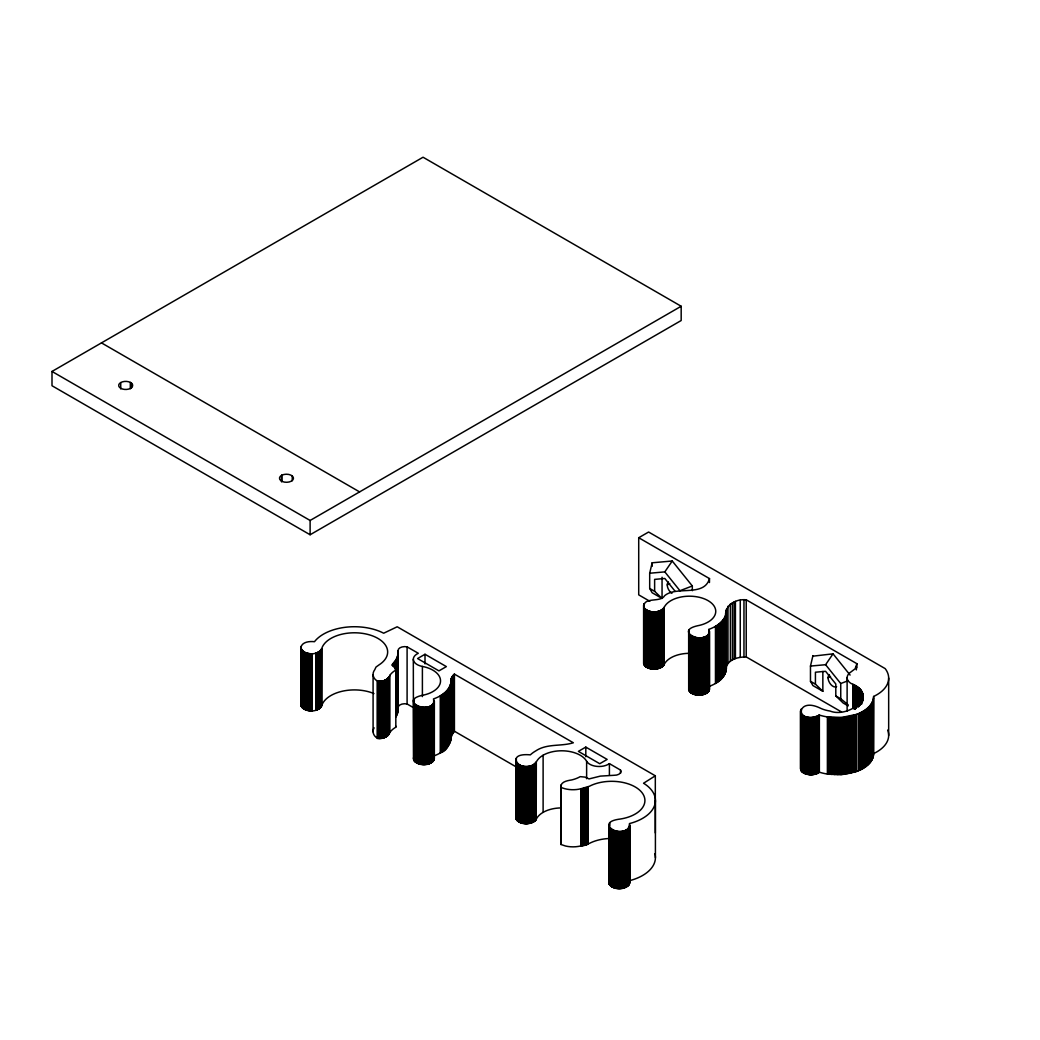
<?xml version="1.0" encoding="UTF-8"?>
<svg xmlns="http://www.w3.org/2000/svg" width="1040" height="1040" viewBox="0 0 1040 1040"><rect width="100%" height="100%" fill="white"/><g stroke="black" fill="none" stroke-linecap="round" stroke-linejoin="round"><path stroke-width="1.5" d="M52 371.449L52 385.736L310.115 534.755L681.174 320.528L681.174 306.254L423.046 157.222L52 371.449L310.115 520.468L681.174 306.254M310.115 534.755L310.115 520.468M434.694 755.612A36.738 21.203 0 0 0 440.258 752.973C450.918 749.632 448.695 737.88 454.415 731.237L454.415 674.115L573.339 742.768C561.054 746.642 547.014 743.301 535.691 750.945A36.738 21.203 0 0 0 530.348 754.858C500.773 752.141 524.329 777.946 536.718 761.254A26.234 15.145 0 0 1 561.665 750.789A26.234 15.145 0 0 1 586.625 761.254A13.13 7.579 0 0 0 596.791 766.376A13.13 7.579 0 0 0 609.401 763.62L620.542 770.094L620.542 773.266M585.806 756.743L585.806 747.097L578.383 751.374L599.742 763.711L607.165 759.421L585.806 747.097M692.315 590.707L692.315 585.975L672.243 561.002L652.158 562.796L652.158 566.332M662.051 577.226L662.051 597.025M638.716 537.732L648.609 532.025L885.144 668.59A40.833 23.569 0 0 1 873.639 696.449C873.444 704.912 865.631 710.645 858.494 713.609A25.012 14.443 0 0 1 856.57 714.363L841.685 717.457L827.385 716.924A36.738 21.203 0 0 1 819.364 715.065C795.496 726.388 795.093 696.722 819.338 707.694A26.234 15.145 0 0 0 830.102 711.061C848.198 718.458 880.204 694.889 851.201 683.553A14.677 8.476 0 0 1 849.719 672.88L855.127 668.785L856.882 663.689L746.226 599.807C736.177 598.728 725.218 604.695 725.53 615.485C723.827 620.295 719.784 623.844 715.468 626.34A36.738 21.203 0 0 1 708.695 629.421C712.192 647.946 670.67 631.826 697.606 625.755A26.234 15.145 0 0 0 708.045 600.626A26.234 15.145 0 0 0 664.547 606.658C660.777 613.535 649.129 613.548 644.215 607.945C641.875 596.024 660.53 603.174 664.56 595.764C676.377 585.481 704.132 597.428 709.488 578.591L638.716 537.732L638.716 594.867L649.818 601.276M812.942 656.162L833.027 653.835L850.096 675.064M822.848 671.45L822.848 691.288L812.942 685.581L810.472 681.291L810.472 666.068L812.942 655.629M373.958 693.576A33.228 19.188 0 0 0 322.322 704.132C319.982 712.998 303.784 713.271 300.859 704.925L300.859 647.491C302.068 641.706 309.764 641.16 314.47 641.706A43.732 25.246 0 0 1 383.682 633.217L397.202 626.782L655.317 775.801L643.552 783.237L644.176 783.614A43.732 25.246 0 0 1 629.473 823.576C628.511 842.842 590.408 822.666 620.282 819.039A33.228 19.188 0 0 0 640.887 791.349A33.228 19.188 0 0 0 589.446 786.24L580.905 788.762A19.63 11.336 0 0 1 560.872 787.319C560.261 781.703 567.606 780.598 571.714 779.935A26.234 15.145 0 0 0 580.216 776.646L585.026 777.114L589.03 778.921L600.366 776.113L613.964 775.294A6.656 3.848 0 0 0 620.542 770.094M629.772 825.266L629.772 882.388C627.692 890.981 610.181 890.916 608.816 881.972M450.905 739.635L451.022 679.978L451.958 676.975L454.415 674.115M708.695 686.556A36.738 21.203 0 0 0 715.468 683.462C721.812 680.134 726.843 673.712 726.453 666.302L726.453 609.167M801.242 766.298C798.343 775.372 814.203 776.724 819.364 772.2A36.738 21.203 0 0 0 827.385 774.046L841.685 774.592L856.57 771.498A25.012 14.443 0 0 0 858.494 770.731C865.631 767.767 873.444 762.047 873.639 753.571A40.833 23.569 0 0 0 887.666 730.093M374.101 727.818A19.63 11.336 0 0 0 374.582 735.8C378.43 741.182 387.92 737.919 390.052 732.186A26.234 15.145 0 0 1 395.733 727.272L395.707 726.011M450.996 681.681C450.515 688.012 445.484 692.861 440.258 695.851A36.738 21.203 0 0 1 433.485 698.932C437.086 717.392 395.512 701.402 422.292 695.331A26.234 15.145 0 0 0 440.531 680.849A26.234 15.145 0 0 0 422.396 666.445A13.13 7.579 0 0 1 413.53 660.569A13.13 7.579 0 0 1 418.314 653.289L407.095 646.867A6.656 3.848 0 0 0 398.086 650.65L397.618 655.928L396.006 659.776L396.006 716.911L397.618 713.05L398.086 707.785A6.656 3.848 0 0 1 407.095 703.989L412.698 707.2M413.4 757.939C414.57 767.182 434.226 766.974 434.174 757.302M688.987 687.258C686.985 698.191 712.4 697.606 708.799 686.66M649.688 588.458L654.628 591.318L662.051 598.455L652.158 592.748L649.688 588.458L649.688 573.235L652.158 562.796M561.054 842.088L560.872 844.454L565.435 845.988A19.63 11.336 0 0 0 580.905 845.897L589.446 843.375A33.228 19.188 0 0 1 608.205 838.552M300.859 647.491C303.251 656.188 320.034 655.954 322.322 647.01A33.228 19.188 0 0 1 370.279 635.115A33.228 19.188 0 0 1 379.119 664.82L375.986 667.082L374.751 669.734A19.63 11.336 0 0 0 374.582 678.678C378.43 684.047 387.92 680.784 390.052 675.051A26.234 15.145 0 0 1 395.733 670.137L394.927 667.368L391.807 665.054L396.006 659.776M301.119 703.352L300.859 704.925M516.334 815.477C514.137 825.513 533.442 826.332 536.718 818.389A26.234 15.145 0 0 1 560.638 807.924M644.319 660.66C641.446 670.774 661.271 671.905 664.547 663.793A26.234 15.145 0 0 1 689.494 653.328M726.453 666.302C729.612 658.723 738.894 656.968 746.226 656.929L841.477 711.919M649.688 573.235L664.82 571.883L672.243 561.002M810.472 666.068L825.604 664.716L833.027 653.835M425.009 654.264L417.586 658.554L438.945 670.878L446.368 666.601L425.009 654.264L425.009 663.91M667.264 584.935L669.747 583.505M828.048 677.768L830.531 676.338M281.528 475.397L281.84 475.228A6.994 4.043 0 0 1 293.293 477.373A6.994 4.043 0 0 1 284.518 482.131A6.994 4.043 0 0 1 281.528 475.397L281.528 481.754M692.315 585.975L679.952 590.707L664.82 571.883M848.159 704.769L840.749 698.763L840.736 683.54L847.613 680.914M810.472 681.291L815.425 684.151L822.848 691.288M815.425 684.151L815.425 672.217L825.604 671.307L835.796 683.982L835.796 695.916L840.749 698.763M848.159 705.9L843.219 703.053L835.796 695.916M101.478 342.888L359.593 491.907M454.415 731.237L515.983 766.779M825.604 664.716L840.736 683.54M675.012 591.149L664.82 578.474L654.628 579.384L654.628 591.318M860.574 689.91L860.678 704.327M862.342 692.757L862.316 702.221M862.524 693.212L862.628 701.428M292.253 475.982L292.253 480.753M281.84 475.228L281.84 481.572M131.469 383.162L131.469 387.92M130.312 382.395L130.312 388.752M120.731 382.577L120.731 388.921M888.667 678.054L888.667 735.436M873.639 696.449L873.6 754.403M873.522 698.113L873.379 756.067M873.184 699.764L873.184 756.886M872.924 700.583L872.924 757.705M872.612 701.402L872.612 758.524M872.248 702.195L872.248 759.33M871.832 703.001L871.832 760.123M871.364 703.781L871.364 760.916M870.831 704.561L870.831 761.683M870.259 705.328L870.259 762.45M869.635 706.069L869.635 763.204M868.946 706.81L868.946 763.932M868.218 707.525L868.218 764.647M867.438 708.227L867.438 765.349M866.619 708.916L866.619 766.038M865.748 709.579L865.748 766.701M864.838 710.216L864.838 767.351M863.876 710.84L863.876 767.962M863.122 696.241L863.135 699.621M862.953 694.668L863.057 700.011M862.745 693.862L862.901 699.218M862.875 711.438L862.875 768.573M862.043 692.133L862.147 701.857M861.848 691.769L861.978 701.519M861.835 712.023L861.835 769.145M861.627 691.392L861.627 704.093M861.445 691.106L861.51 703.898M861.25 690.807L861.38 703.703M861.003 690.456L861.133 703.339M860.821 690.222L860.821 702.923M860.756 712.569L860.756 769.704M860.353 689.65L860.353 703.937M860.106 689.377L860.106 705.25M859.794 689.039L859.833 704.964M859.612 688.857L859.612 704.73M859.638 713.102L859.638 770.224M859.274 688.532L859.274 705.991M859.079 688.35L859.079 705.809M858.715 688.025L858.715 705.484M858.52 687.856L858.52 706.901M858.494 713.609L858.494 770.731M858.13 687.544L858.13 706.589M857.909 687.375L857.909 706.407M857.506 687.063L857.506 706.108M857.285 686.894L857.285 705.939M856.882 663.689L856.882 667.745M856.856 686.608L856.856 707.239M856.622 686.439L856.622 707.07M856.57 714.363L856.57 771.498M856.362 666.718L856.362 669.903M856.167 686.166L856.167 708.383M855.92 686.01L855.92 708.227M855.452 685.737L855.452 707.954M855.205 685.581L855.205 709.384M855.257 714.805L855.257 771.927M854.711 685.321L854.711 709.124M854.451 685.178L854.451 708.981M853.944 684.931L853.944 708.734M853.996 715.208L853.996 772.33M853.671 684.788L853.671 708.591M853.138 684.554L853.138 708.357M852.865 684.411L852.865 708.214M852.709 715.572L852.709 772.707M851.396 715.923L851.396 773.045M850.057 716.235L850.057 773.357M848.705 716.521L848.705 773.643M847.327 716.768L847.327 773.89M847.119 677.729L847.119 711.048M845.936 716.989L845.936 774.111M844.532 717.184L844.532 774.306M843.115 717.34L843.115 774.462M841.685 717.457L841.685 774.592M840.255 717.548L840.255 774.683M838.812 717.613L838.812 774.735M837.369 717.639L837.369 774.761M835.926 717.639L835.926 774.761M834.483 717.6L834.483 774.722M833.053 717.522L833.053 774.657M831.623 717.418L831.623 774.553M830.193 717.288L830.193 774.41M828.789 717.119L828.789 774.241M827.385 716.924L827.385 774.046M819.364 715.065L819.364 772.2M819.247 715.182L819.247 772.304M818.987 715.364L818.987 772.486M818.714 715.546L818.714 772.668M818.441 715.715L818.441 772.837M818.142 715.884L818.142 773.006M817.83 716.04L817.83 773.162M817.518 716.196L817.518 773.318M817.193 716.339L817.193 773.461M816.855 716.469L816.855 773.604M816.504 716.599L816.504 773.734M816.153 716.729L816.153 773.851M815.789 716.833L815.789 773.968M815.425 716.937L815.425 774.072M815.048 717.041L815.048 774.163M814.658 717.132L814.658 774.254M814.281 717.21L814.281 774.332M813.878 717.275L813.878 774.41M813.488 717.34L813.488 774.462M813.085 717.392L813.085 774.514M812.682 717.431L812.682 774.566M812.266 717.47L812.266 774.592M811.863 717.496L811.863 774.618M811.447 717.509L811.447 774.631M811.031 717.522L811.031 774.644M810.628 717.509L810.628 774.644M810.212 717.496L810.212 774.631M809.796 717.483L809.796 774.605M809.393 717.444L809.393 774.579M808.99 717.405L808.99 774.54M808.587 717.353L808.587 774.488M808.184 717.301L808.184 774.423M807.794 717.236L807.794 774.358M807.404 717.158L807.404 774.28M807.014 717.067L807.014 774.202M806.637 716.976L806.637 774.098M806.26 716.872L806.26 774.007M805.896 716.768L805.896 773.89M805.545 716.638L805.545 773.773M805.194 716.521L805.194 773.643M804.856 716.378L804.856 773.513M804.518 716.235L804.518 773.37M804.206 716.092L804.206 773.214M803.894 715.936L803.894 773.058M803.595 715.767L803.595 772.902M803.309 715.598L803.309 772.72M803.036 715.416L803.036 772.551M802.763 715.234L802.763 772.369M802.516 715.052L802.516 772.174M802.282 714.857L802.282 771.979M802.048 714.662L802.048 771.784M801.84 714.454L801.84 771.576M801.645 714.246L801.645 771.368M801.463 714.025L801.463 771.16M801.242 709.176L801.294 770.939M801.099 709.397L801.151 770.718M800.852 709.852L800.891 770.263M800.657 710.32L800.683 769.808M800.501 711.022L800.488 768.859M746.226 599.807L746.226 656.929M743.964 599.833L743.964 656.955M740.246 600.21L740.246 657.345M735.41 601.432L735.41 658.567M734.162 601.913L734.162 659.048M732.407 602.745L732.407 659.88M730.353 604.032L730.353 661.154M727.987 606.255L727.987 663.377M726.232 610.467L726.206 669.305M726.115 613.002L725.972 670.969M725.777 614.666L725.777 671.788M725.53 615.485L725.53 672.607M725.218 616.291L725.218 673.426M724.854 617.097L724.854 674.232M724.438 617.903L724.438 675.025M723.957 618.683L723.957 675.805M723.437 619.463L723.437 676.585M722.852 620.217L722.852 677.352M722.228 620.971L722.228 678.093M721.552 621.712L721.552 678.834M720.824 622.427L720.824 679.549M720.044 623.129L720.044 680.251M719.212 623.805L719.212 680.94M718.341 624.468L718.341 681.603M717.431 625.118L717.431 682.24M716.469 625.742L716.469 682.864M715.468 626.34L715.468 683.462M709.54 631.384L709.527 689.455M709.488 578.591L709.462 582.53M709.293 630.448L709.345 690.17M709.072 629.98L709.15 690.625M708.942 629.759L708.89 691.08M708.799 629.538L708.747 691.301M708.578 634.387L708.578 691.522M708.396 634.608L708.396 691.73M708.188 634.816L708.188 691.938M707.98 635.011L707.98 692.146M707.759 635.219L707.759 692.341M707.525 635.414L707.525 692.536M707.265 635.596L707.265 692.731M707.005 635.778L707.005 692.913M706.732 635.96L706.732 693.082M706.446 636.129L706.446 693.251M706.147 636.298L706.147 693.42M705.835 636.454L705.835 693.576M705.51 636.597L705.51 693.732M705.185 636.74L705.185 693.875M704.847 636.883L704.847 694.005M704.496 637L704.496 694.135M704.145 637.117L704.145 694.252M703.781 637.234L703.781 694.356M703.404 637.338L703.404 694.46M703.027 637.429L703.027 694.564M702.637 637.52L702.637 694.642M702.247 637.598L702.247 694.72M701.857 637.663L701.857 694.785M701.454 637.715L701.454 694.85M701.051 637.767L701.051 694.889M700.648 637.806L700.648 694.941M700.232 637.845L700.232 694.967M699.829 637.858L699.829 694.993M699.413 637.871L699.413 695.006M698.997 637.871L698.997 695.006M698.594 637.871L698.594 694.993M698.178 637.858L698.178 694.98M697.775 637.832L697.775 694.954M697.359 637.793L697.359 694.928M696.956 637.754L696.956 694.876M696.553 637.702L696.553 694.824M696.163 637.637L696.163 694.772M695.76 637.572L695.76 694.694M695.37 637.494L695.37 694.616M694.993 637.403L694.993 694.525M694.616 637.299L694.616 694.434M694.252 637.195L694.252 694.33M693.888 637.091L693.888 694.213M693.524 636.961L693.524 694.096M693.186 636.831L693.186 693.966M692.848 636.701L692.848 693.823M692.523 636.545L692.523 693.68M692.198 636.402L692.198 693.524M691.899 636.246L691.899 693.368M691.6 636.077L691.6 693.199M691.314 635.895L691.314 693.03M691.041 635.726L691.041 692.848M690.781 635.544L690.781 692.666M690.547 635.349L690.547 692.471M690.313 635.154L690.313 692.276M690.092 634.946L690.092 692.081M689.884 634.738L689.884 691.873M689.689 634.53L689.689 691.665M689.507 634.322L689.507 691.444M689.195 633.88L689.351 691.223M688.987 630.136L689.065 690.781M688.883 630.37L688.857 690.326M688.662 631.072L688.701 689.858M664.157 607.425L664.04 664.781M663.91 607.88L663.91 665.002M663.754 608.101L663.598 665.444M663.416 608.53L663.416 665.665M663.221 608.738L663.221 665.873M663.013 608.946L663.013 666.081M662.805 609.154L662.805 666.276M662.571 609.349L662.571 666.471M662.324 609.531L662.324 666.666M662.064 609.726L662.064 666.848M661.791 609.895L661.791 667.03M661.505 610.077L661.505 667.199M661.206 610.233L661.206 667.368M660.907 610.402L660.907 667.524M660.582 610.545L660.582 667.68M660.257 610.701L660.257 667.823M659.919 610.831L659.919 667.966M659.581 610.961L659.581 668.083M659.217 611.078L659.217 668.213M658.866 611.195L658.866 668.33M658.489 611.299L658.489 668.434M658.112 611.403L658.112 668.525M657.735 611.481L657.735 668.616M657.345 611.572L657.345 668.694M656.955 611.637L656.955 668.759M656.552 611.702L656.552 668.824M656.149 611.754L656.149 668.876M655.746 611.793L655.746 668.928M655.408 800.501L655.408 857.636M655.343 611.832L655.343 668.954M655.317 775.801L655.317 832.936M654.927 611.858L654.927 668.98M654.511 611.871L654.511 668.993M654.108 611.871L654.108 669.006M653.692 611.871L653.692 669.006M653.276 611.858L653.276 668.993M652.873 611.832L652.873 668.967M652.457 611.806L652.457 668.928M652.054 611.767L652.054 668.889M651.651 611.715L651.651 668.85M651.248 611.663L651.248 668.785M650.858 611.585L650.858 668.72M650.468 611.52L650.468 668.642M650.078 611.429L650.078 668.551M649.701 611.338L649.701 668.46M649.337 611.234L649.337 668.356M648.973 611.117L648.973 668.252M648.609 611L648.609 668.135M648.258 610.87L648.258 668.005M647.92 610.74L647.92 667.875M647.595 610.597L647.595 667.732M647.27 610.454L647.27 667.576M646.958 610.298L646.958 667.42M646.659 610.129L646.659 667.251M646.373 609.96L646.373 667.082M646.1 609.778L646.1 666.913M645.84 609.596L645.84 666.731M645.58 609.414L645.58 666.536M645.346 609.219L645.346 666.341M645.125 609.011L645.125 666.146M644.917 608.816L644.917 665.938M644.527 608.387L644.722 665.73M644.371 608.166L644.371 665.301M644.163 603.759L644.215 665.08M644.033 603.98L643.955 664.625M643.812 604.435L643.851 664.391M643.604 605.15L643.617 663.689M629.746 824.941L629.577 883.649M629.46 826.839L629.46 883.961M629.317 827.138L629.135 884.572M628.94 827.736L628.94 884.871M628.706 828.022L628.706 885.157M628.459 828.308L628.459 885.43M628.173 828.581L628.173 885.703M627.874 828.841L627.874 885.976M627.549 829.101L627.549 886.223M627.198 829.348L627.198 886.47M626.821 829.582L626.821 886.704M626.431 829.803L626.431 886.925M626.028 830.011L626.028 887.146M625.599 830.206L625.599 887.341M625.144 830.401L625.144 887.523M624.676 830.57L624.676 887.692M624.208 830.726L624.208 887.848M623.714 830.869L623.714 887.991M623.207 830.986L623.207 888.121M622.687 831.103L622.687 888.225M622.167 831.194L622.167 888.329M621.634 831.272L621.634 888.407M621.101 831.337L621.101 888.472M620.555 831.389L620.555 888.511M620.009 831.415L620.009 888.55M619.463 831.428L619.463 888.563M618.904 831.428L618.904 888.55M618.358 831.402L618.358 888.537M617.812 831.376L617.812 888.498M617.266 831.324L617.266 888.446M616.733 831.246L616.733 888.381M616.2 831.168L616.2 888.29M615.68 831.064L615.68 888.199M615.173 830.947L615.173 888.082M614.666 830.817L614.666 887.939M614.185 830.674L614.185 887.796M613.717 830.505L613.717 887.64M613.249 830.336L613.249 887.458M612.807 830.141L612.807 887.276M612.391 829.946L612.391 887.068M611.988 829.725L611.988 886.86M611.598 829.504L611.598 886.626M611.234 829.27L611.234 886.392M610.896 829.023L610.896 886.145M610.571 828.763L610.571 885.885M610.272 828.49L610.272 885.625M609.843 822.718L609.843 825.89M609.999 828.217L609.999 885.339M609.765 827.931L609.765 885.053M609.544 827.645L609.544 884.767M609.401 763.62L609.401 774.735M609.349 827.346L609.349 884.468M609.05 826.735L609.18 884.169M608.816 824.837L608.933 883.545M588.185 786.942L588.185 844.064M587.782 787.15L587.782 844.285M587.366 787.358L587.366 844.493M586.924 787.553L586.924 844.688M586.625 761.254L586.625 778.713M586.469 787.735L586.469 844.857M586.001 787.904L586.001 845.026M585.52 788.047L585.52 845.182M585.026 788.19L585.026 845.312M584.519 788.307L584.519 845.442M583.999 788.411L583.999 845.546M583.479 788.502L583.479 845.637M582.946 788.58L582.946 845.702M582.4 788.632L582.4 845.767M581.854 788.684L581.854 845.806M581.308 788.71L581.308 845.832M580.905 788.762L580.905 845.897M561.054 784.966L560.885 842.556M560.833 785.655L560.872 844.454M543.114 755.222L543.114 812.357M536.328 762.021L536.211 819.377M536.081 762.476L536.081 819.598M535.925 762.697L535.769 820.04M535.587 763.126L535.587 820.248M535.392 763.334L535.392 820.469M535.184 763.542L535.184 820.677M534.976 763.75L534.976 820.872M534.742 763.945L534.742 821.067M534.495 764.127L534.495 821.262M534.235 764.322L534.235 821.444M533.962 764.491L533.962 821.626M533.676 764.673L533.676 821.795M533.377 764.829L533.377 821.964M533.078 764.998L533.078 822.12M532.753 765.141L532.753 822.276M532.428 765.284L532.428 822.419M532.09 765.427L532.09 822.549M531.752 765.557L531.752 822.679M531.388 765.674L531.388 822.809M531.037 765.791L531.037 822.926M530.66 765.895L530.66 823.03M530.283 765.999L530.283 823.121M529.906 766.077L529.906 823.212M529.516 766.168L529.516 823.29M529.126 766.233L529.126 823.355M528.723 766.298L528.723 823.42M528.32 766.35L528.32 823.472M527.917 766.389L527.917 823.511M527.514 766.428L527.514 823.55M527.098 766.454L527.098 823.576M526.682 766.467L526.682 823.589M526.279 766.467L526.279 823.602M525.863 766.467L525.863 823.589M525.447 766.454L525.447 823.576M525.044 766.428L525.044 823.563M524.628 766.402L524.628 823.524M524.225 766.363L524.225 823.485M523.822 766.311L523.822 823.446M523.419 766.259L523.419 823.381M523.029 766.181L523.029 823.316M522.639 766.116L522.639 823.238M522.249 766.025L522.249 823.147M521.872 765.934L521.872 823.056M521.508 765.83L521.508 822.952M521.144 765.713L521.144 822.848M520.78 765.596L520.78 822.731M520.429 765.466L520.429 822.601M520.091 765.336L520.091 822.458M519.766 765.193L519.766 822.328M519.441 765.05L519.441 822.172M519.129 764.894L519.129 822.016M518.83 764.725L518.83 821.847M518.544 764.556L518.544 821.678M518.271 764.374L518.271 821.509M518.011 764.192L518.011 821.327M517.751 764.01L517.751 821.132M517.517 763.815L517.517 820.937M517.296 763.607L517.296 820.742M517.088 763.412L517.088 820.534M516.698 762.983L516.88 820.326M516.542 762.762L516.542 819.897M516.334 758.355L516.386 819.676M516.204 758.576L516.126 819.221M515.983 759.031L516.022 818.987M515.775 759.733L515.788 818.285M454.259 674.245L454.259 731.367M453.843 674.609L453.843 731.731M453.466 674.986L453.466 732.108M453.115 675.363L453.115 732.498M452.777 675.766L452.777 732.888M452.478 676.156L452.478 733.291M452.205 676.572L452.205 733.694M451.958 676.975L451.958 734.11M451.737 677.391L451.737 734.526M451.542 677.82L451.542 734.942M451.386 678.249L451.243 735.8M451.139 679.107L451.022 737.971M450.762 683.345L450.762 740.467M450.567 684.164L450.567 741.299M450.32 684.983L450.32 742.118M450.008 685.802L450.008 742.924M449.644 686.608L449.644 743.73M449.228 687.401L449.228 744.536M448.747 688.194L448.747 745.316M448.227 688.961L448.227 746.096M447.655 689.728L447.655 746.85M447.018 690.482L447.018 747.604M446.342 691.21L446.342 748.345M445.614 691.925L445.614 749.06M444.834 692.627L444.834 749.762M444.002 693.316L444.002 750.438M443.131 693.979L443.131 751.101M442.221 694.629L442.221 751.751M441.259 695.24L441.259 752.375M440.258 695.851L440.258 752.973M434.356 701.129L434.343 758.732M434.239 700.414L434.148 759.668M434.057 702.78L433.94 760.136M433.823 703.235L433.823 760.357M433.68 703.456L433.537 760.812M433.368 703.898L433.368 761.02M433.186 704.106L433.186 761.241M432.991 704.314L432.991 761.449M432.77 704.522L432.77 761.657M432.549 704.717L432.549 761.852M432.315 704.912L432.315 762.047M432.055 705.107L432.055 762.229M431.795 705.289L431.795 762.411M431.522 705.471L431.522 762.593M431.236 705.64L431.236 762.762M430.937 705.796L430.937 762.931M430.625 705.952L430.625 763.087M430.3 706.108L430.3 763.23M429.975 706.251L429.975 763.373M429.637 706.381L429.637 763.516M429.286 706.511L429.286 763.633M428.935 706.628L428.935 763.763M428.571 706.745L428.571 763.867M428.194 706.849L428.194 763.971M427.817 706.94L427.817 764.062M427.427 707.018L427.427 764.153M427.037 707.096L427.037 764.231M426.647 707.161L426.647 764.296M426.244 707.226L426.244 764.348M425.841 707.278L425.841 764.4M425.438 707.317L425.438 764.439M425.022 707.343L425.022 764.478M424.619 707.369L424.619 764.491M424.203 707.382L424.203 764.504M423.787 707.382L423.787 764.504M423.384 707.382L423.384 764.504M422.968 707.356L422.968 764.491M422.565 707.33L422.565 764.465M422.396 666.445L422.396 696.592M422.149 707.304L422.149 764.426M421.746 707.265L421.746 764.387M421.343 707.2L421.343 764.335M420.953 707.148L420.953 764.27M420.55 707.07L420.55 764.205M420.16 706.992L420.16 764.127M419.783 706.901L419.783 764.036M419.406 706.81L419.406 763.932M419.042 706.706L419.042 763.828M418.678 706.589L418.678 763.724M418.314 706.472L418.314 763.594M417.976 706.342L417.976 763.464M417.638 706.199L417.638 763.334M417.313 706.056L417.313 763.191M416.988 705.9L416.988 763.035M416.689 705.744L416.689 762.879M416.39 705.575L416.39 762.71M416.104 705.406L416.104 762.541M415.831 705.224L415.831 762.359M415.584 705.042L415.584 762.177M415.337 704.847L415.337 761.982M415.103 704.652L415.103 761.787M414.882 704.457L414.882 761.579M414.674 704.249L414.674 761.371M414.479 704.041L414.479 761.163M414.362 698.75L414.193 702.143M414.297 703.82L414.297 760.955M413.998 703.378L414.141 760.734M413.855 703.157L413.855 760.292M413.556 702.468L413.738 760.058M413.322 659.217L413.491 759.356M407.095 646.867L407.095 703.989M398.086 650.65L398.086 710.424M397.917 654.615L397.917 711.737M397.618 655.928L397.618 713.05M397.189 657.228L397.189 714.35M396.656 658.515L396.656 715.637M395.785 669.201L395.824 727.22M395.252 661.024L395.252 668.954M394.368 662.246L394.368 667.004M393.38 663.442L393.38 666.614M389.883 675.285L389.883 732.42M388.947 676.923L388.947 734.058M388.83 677.157L388.7 734.513M388.544 677.599L388.544 734.734M388.388 677.82L388.206 735.163M388.011 678.249L388.011 735.371M387.816 678.457L387.816 735.579M387.595 678.652L387.595 735.787M387.361 678.847L387.361 735.982M387.114 679.042L387.114 736.164M386.854 679.224L386.854 736.359M386.581 679.406L386.581 736.528M386.295 679.575L386.295 736.71M385.996 679.744L385.996 736.866M385.697 679.9L385.697 737.035M385.372 680.056L385.372 737.178M385.047 680.199L385.047 737.334M384.709 680.342L384.709 737.464M384.371 680.472L384.371 737.594M384.02 680.589L384.02 737.711M383.656 680.706L383.656 737.828M383.279 680.81L383.279 737.932M382.902 680.901L382.902 738.036M382.525 680.992L382.525 738.127M382.135 681.07L382.135 738.205M381.745 681.148L381.745 738.27M381.342 681.2L381.342 738.335M380.939 681.252L380.939 738.387M380.536 681.304L380.536 738.426M380.133 681.33L380.133 738.465M379.717 681.356L379.717 738.491M379.301 681.369L379.301 738.504M378.898 681.382L378.898 738.504M378.482 681.382L378.482 738.504M378.066 681.369L378.066 738.491M377.663 681.343L377.663 738.478M377.247 681.317L377.247 738.439M373.087 674.713L373.087 731.835M321.685 648.648L321.685 705.77M321.581 648.96L321.581 706.082M321.438 649.259L321.282 706.693M321.087 649.857L321.087 706.992M320.866 650.156L320.866 707.278M320.619 650.442L320.619 707.564M320.346 650.715L320.346 707.837M320.047 650.975L320.047 708.11M319.735 651.235L319.735 708.37M319.397 651.482L319.397 708.617M319.033 651.729L319.033 708.851M318.643 651.95L318.643 709.085M318.24 652.171L318.24 709.293M317.811 652.366L317.811 709.501M317.369 652.561L317.369 709.683M316.914 652.73L316.914 709.865M316.446 652.886L316.446 710.021M315.952 653.042L315.952 710.164M312.26 653.627L312.26 710.762M311.714 653.653L311.714 710.775M311.168 653.653L311.168 710.775M310.622 653.64L310.622 710.762M310.076 653.601L310.076 710.736M309.53 653.562L309.53 710.684M308.984 653.497L308.984 710.619M308.451 653.419L308.451 710.541M307.931 653.328L307.931 710.45M307.411 653.211L307.411 710.333M306.917 653.081L306.917 710.216M306.423 652.938L306.423 710.073M305.942 652.782L305.942 709.917M305.474 652.613L305.474 709.748M305.032 652.431L305.032 709.553M304.603 652.236L304.603 709.358M304.187 652.028L304.187 709.15M303.797 651.807L303.797 708.929M303.42 651.573L303.42 708.695M303.082 651.326L303.082 708.448M302.744 651.066L302.744 708.201M302.445 650.806L302.445 707.928M302.172 650.533L302.172 707.655M301.912 650.247L301.912 707.382M301.691 649.961L301.691 707.083M301.314 649.363L301.483 706.797M301.158 649.064L301.158 706.186M301.015 646.542L301.041 705.874M671.905 593.307A6.994 4.043 60 0 1 667.667 587.431A6.994 4.043 60 0 1 668.395 581.945M836.602 686.608A6.994 4.043 60 0 1 829.608 682.825A6.994 4.043 60 0 1 829.4 674.622M654.875 853.684A43.732 25.246 0 0 1 629.473 880.698M130.923 388.102L129.974 388.622A6.994 4.043 0 0 1 121.056 388.453L120.731 388.284A6.994 4.043 0 0 1 120.627 382.629A6.994 4.043 0 0 1 130.416 382.447A6.994 4.043 0 0 1 130.923 388.102"/></g></svg>
